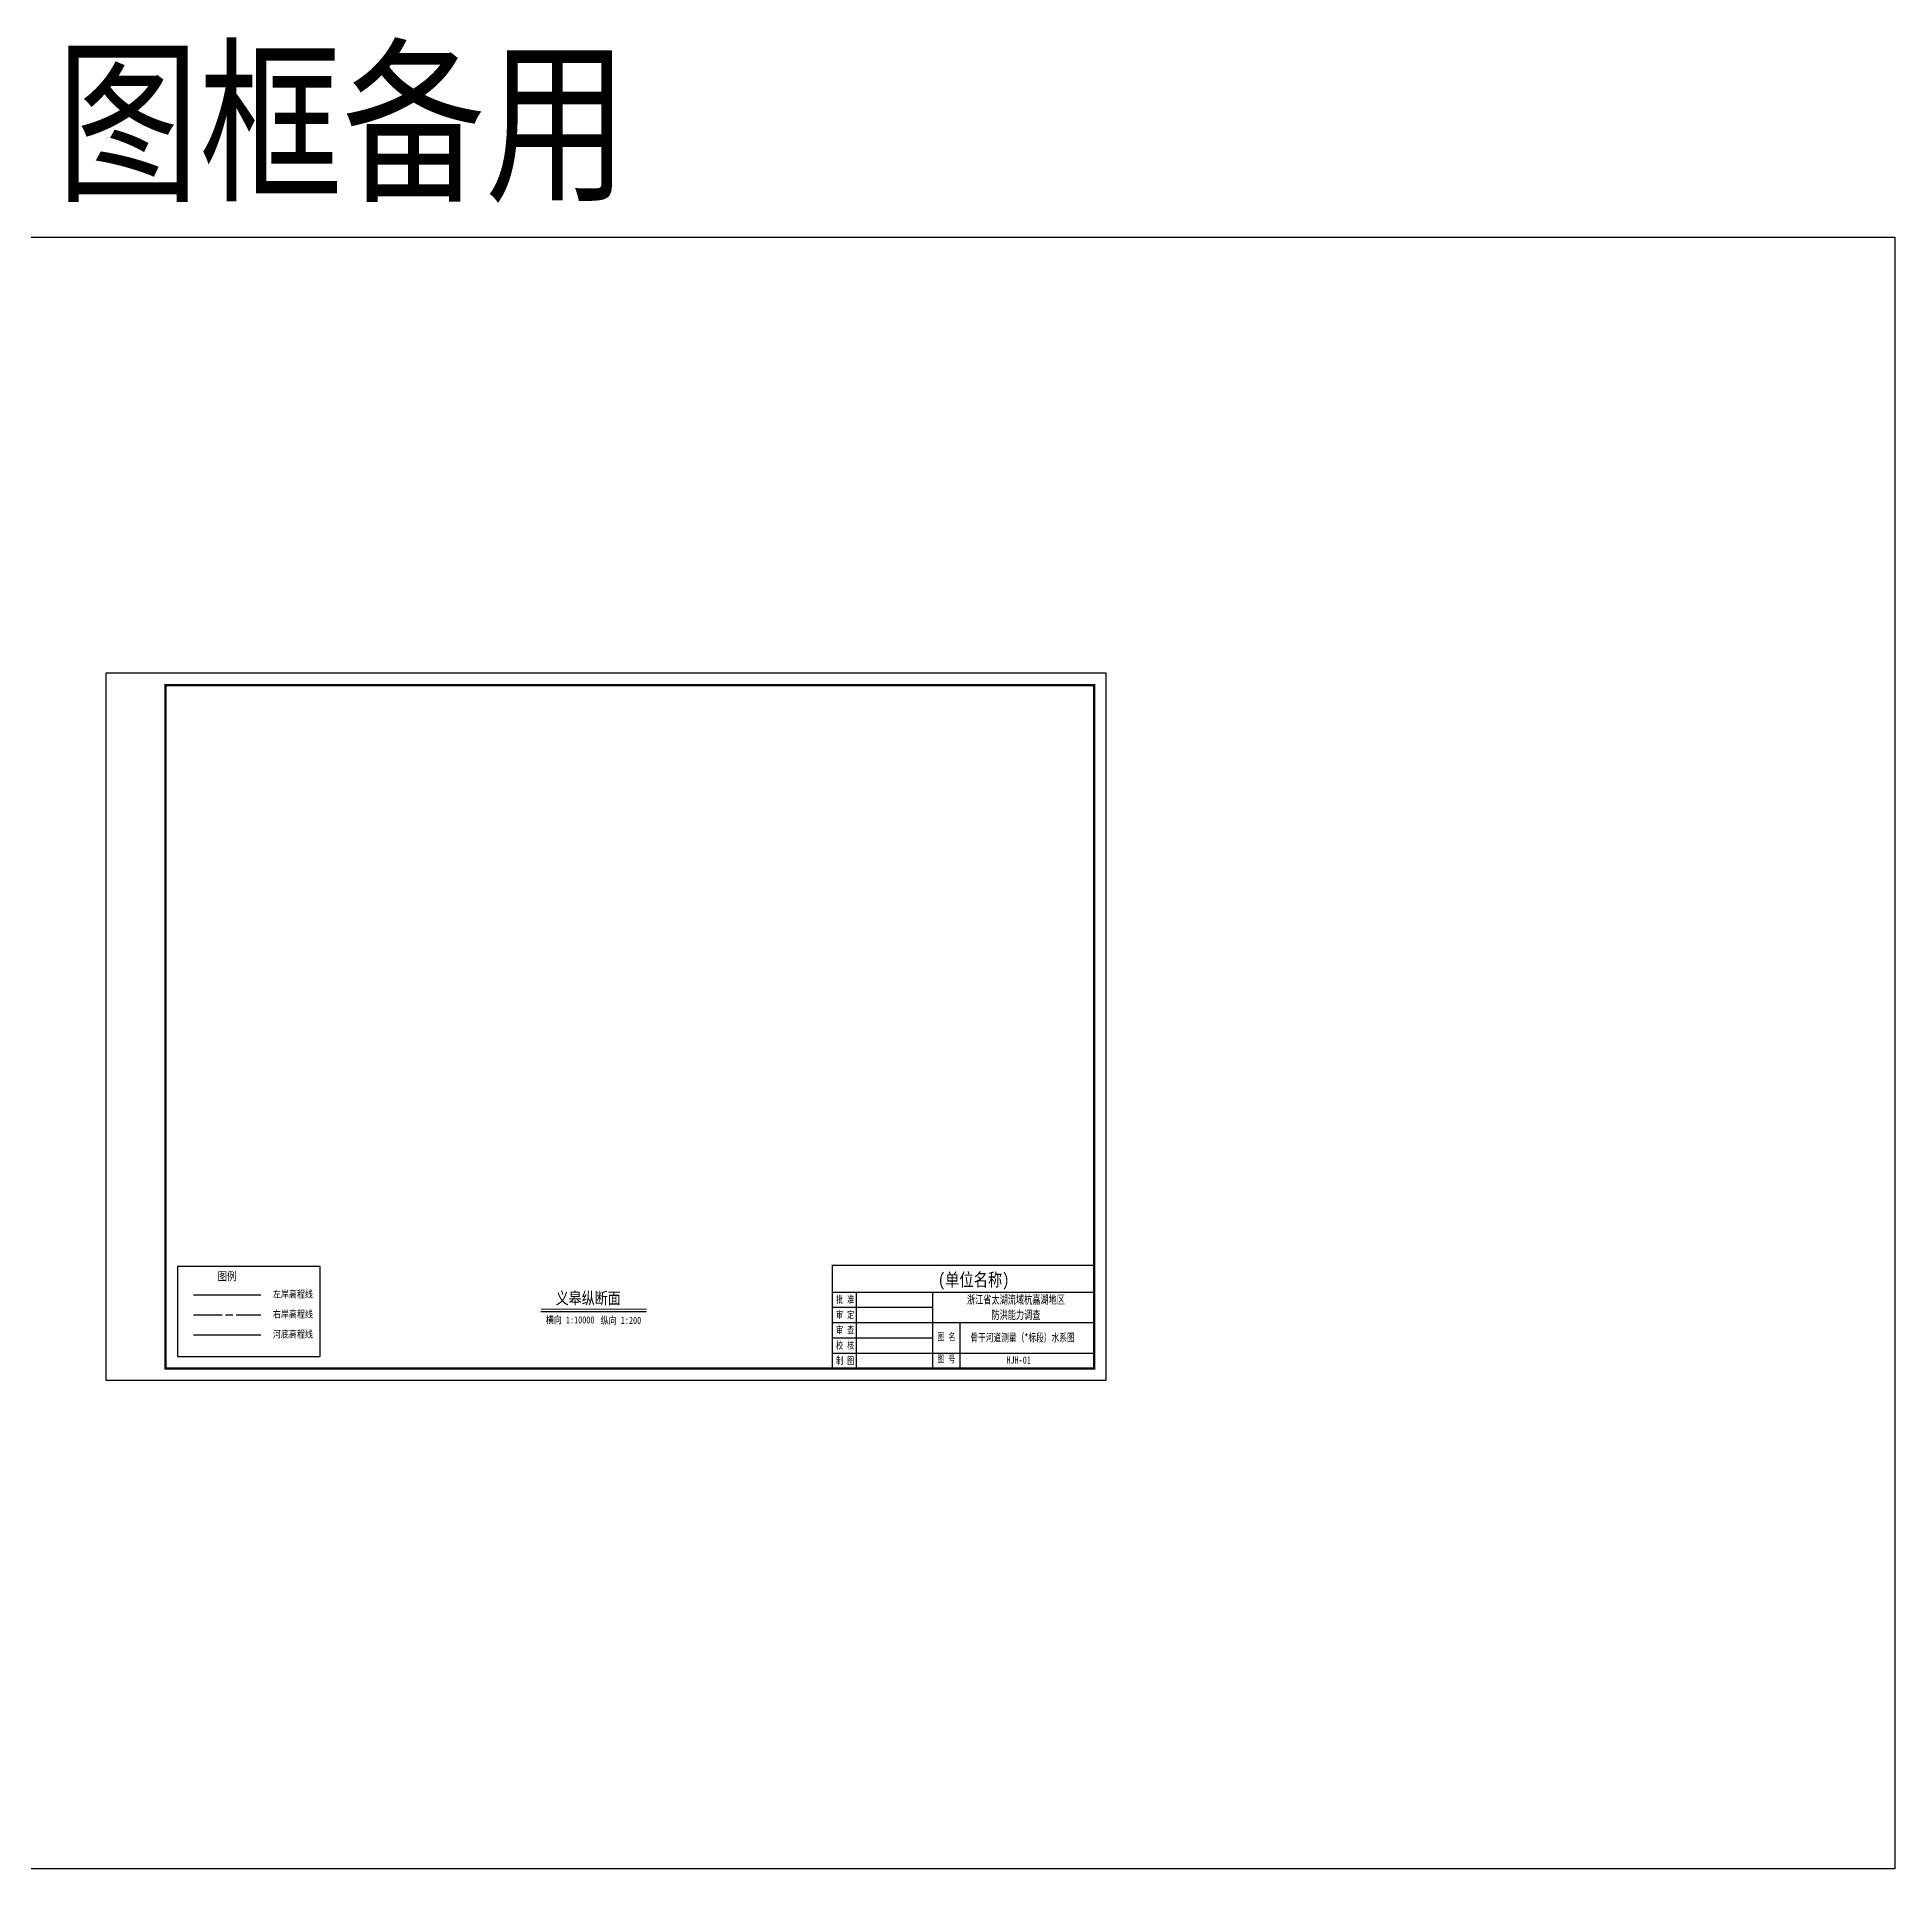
# Model space of a CAD drawing. Extents: x 529382 to 535020, y 3419646 to 3423811.
# Drawn here: x 529917 to 530697, y 3423042 to 3423811 of the extents above; entities that cross this region are included whole.
import ezdxf
from ezdxf.enums import TextEntityAlignment as Align

# ---------------------------------------------------------------- set-up
doc = ezdxf.new("R2010")
doc.units = 0
doc.header["$LTSCALE"] = 0.5
doc.linetypes.add('ACAD_ISO08W100', pattern=[36, 24, -3, 6, -3])
doc.layers.get('0').update_dxf_attribs({"linetype": 'CONTINUOUS'})
for name, color, linetype, lineweight in [('00右岸断面线', 5, 'ACAD_ISO08W100', 30), ('00河底高程', 2, 'CONTINUOUS', 30), ('xxxx', 6, 'CONTINUOUS', 30)]:
    doc.layers.add(name, color=color, linetype=linetype, lineweight=lineweight)
for name, color, linetype in [('tab', 9, 'CONTINUOUS'), ('TEXT', 7, 'CONTINUOUS'), ('zdm1', 2, 'CONTINUOUS'), ('图框', 7, 'CONTINUOUS')]:
    doc.layers.add(name, color=color, linetype=linetype)
doc.styles.add('HZ', font='fangsong_GB2312.ttf', dxfattribs={"width": 0.8})
doc.styles.add('tk2', font='fangsong_GB2312.ttf', dxfattribs={"width": 0.8})

# ---------------------------------------------------------------- blocks, each defined once
blk = doc.blocks.new('A$C0B9647FD')
at = {"lineweight": 100, "const_width": 0.5}
blk.add_lwpolyline([(0, 43.28), (-110, 43.28), (-110, 0), (0, 0), (0, 43.28)], dxfattribs=at)
at = {"layer": 'TEXT', "color": 0}
for p, q in [((-110, 32.08, 0), (0, 32.08, 0)), ((-99.92, 32.08, 0), (-99.92, 6.42, 0)), ((-67.83, 32.08, 0), (-67.83, 6.42, 0)), ((-110, 25.67, 0), (-67.83, 25.67, 0)), ((-110, 19.25, 0), (-67.83, 19.25, 0)), ((-67.83, 19.25, 0), (0, 19.25, 0)), ((-56.35, 19.25, 0), (-56.35, 0, 0)), ((-110, 12.83, 0), (-67.83, 12.83, 0)), ((-110, 6.42, 0), (0, 6.42, 0)), ((-99.92, 6.42, 0), (-99.92, 0, 0)), ((-67.83, 6.42, 0), (-67.83, 0, 0))]:
    blk.add_line(p, q, dxfattribs=at)
at = {"layer": 'TEXT', "color": 7, "ltscale": 8, "style": 'tk2'}
for tag, p, height, width in [('浙江省水利水电技术咨询中心', (-89.53, 34.51, 0), 5.5, 0.8), ('批准', (-108.38, 27.45, 0), 3, 0.7), ('审定', (-108.38, 21.04, 0), 3, 0.7), ('审 查', (-108.38, 14.62, 0), 3, 0.7), ('校 核', (-108.38, 8.2, 0), 3, 0.7), ('图名', (-65.84, 11.75, 0), 3, 0.7), ('制 图', (-108.38, 1.79, 0), 3, 0.7), ('图号', (-65.89, 2.42, 0), 3, 0.7)]:
    blk.add_attdef(tag, p, '', height=height, dxfattribs=dict(at, width=width))
at = {"layer": 'TEXT', "color": 0, "style": 'tk2', "width": 0.7}
for tag, height, p in [('浙江省太湖流域杭嘉湖地区', 3.5, (-32.86, 28.9, -206.67)), ('防洪能力调查', 3.5, (-32.86, 22.5, -206.67)), ('骨干河道测量（*标段）水系图', 3.3, (-30.1, 12.93, -206.67)), ('HJH-01', 3, (-31.74, 3.53, -206.67))]:
    blk.add_attdef(tag, text='', height=height, dxfattribs=at).set_placement(p, align=Align.MIDDLE_CENTER)
blk = doc.blocks.new('A$C72737839')
at = {"linetype": 'Continuous'}
blk.add_lwpolyline([(59.94, 0), (59.94, 37.85), (0, 37.85)], dxfattribs=at)
at = {"linetype": 'Continuous', "flags": 128}
for points in [[(0, 37.85), (0, 0)], [(0, 0), (59.94, 0)]]:
    blk.add_lwpolyline(points, dxfattribs=at)
at = {"layer": '00右岸断面线', "color": 5, "lineweight": 30}
blk.add_line((6.73, 17.55), (35.02, 17.55), dxfattribs=at)
at = {"layer": '00河底高程', "color": 2, "lineweight": 30}
blk.add_line((6.73, 9.13), (35.02, 9.13), dxfattribs=at)
at = {"layer": 'xxxx', "color": 6, "lineweight": 30}
blk.add_line((6.73, 25.97), (35.02, 25.97), dxfattribs=at)
at = {"layer": 'tab', "color": 0, "style": 'HZ', "width": 0.8}
blk.add_text('图例', height=3.5, dxfattribs=at).set_placement((20.83, 33.8), align=Align.MIDDLE)
at = {"layer": 'zdm1', "linetype": 'Continuous', "style": 'HZ', "width": 0.8}
for s, p in [('左岸高程线', (48.5, 26.33)), ('右岸高程线', (48.5, 17.91)), ('河底高程线', (48.5, 9.49))]:
    blk.add_text(s, height=3, dxfattribs=at).set_placement(p, align=Align.MIDDLE)

msp = doc.modelspace()

# ---------------------------------------------------------------- linework, layer by layer
at = {"linetype": 'Continuous'}
msp.add_lwpolyline([(529381.84, 3423727.4), (530696.82, 3423727.4), (530696.82, 3423041.99), (529381.84, 3423041.99)], close=True, dxfattribs=at)
at = {"layer": 'tab', "color": 0, "const_width": 0.5, "flags": 128}
msp.add_lwpolyline([(530128.25, 3423277.12), (530172.59, 3423277.12)], dxfattribs=at)
at = {"layer": 'tab', "color": 0, "flags": 128}
msp.add_lwpolyline([(530128.25, 3423276.12), (530172.59, 3423276.12)], dxfattribs=at)
at = {"layer": '图框', "flags": 128}
msp.add_lwpolyline([(529945.57, 3423247.22), (530365.57, 3423247.22), (530365.57, 3423544.22), (529945.57, 3423544.22)], close=True, dxfattribs=at)
at = {"layer": '图框', "const_width": 1, "flags": 128}
msp.add_lwpolyline([(529970.57, 3423252.22), (530360.57, 3423252.22), (530360.57, 3423539.22), (529970.57, 3423539.22)], close=True, dxfattribs=at)

# ---------------------------------------------------------------- block references
at = {"linetype": 'Continuous'}
msp.add_blockref('A$C72737839', (529975.57, 3423257.22), dxfattribs=at)
msp.add_blockref('A$C0B9647FD', (530360.57, 3423252.22), dxfattribs=at).add_auto_attribs({'图号': '图 号', '图名': '图 名', '批准': '批 准', '校 核': '校 核', '审 查': '审 查', '审定': '审 定', '制 图': '制 图', '浙江省水利水电技术咨询中心': '        (单位名称)', 'HJH-01': 'HJH-01', '骨干河道测量（*标段）水系图': '骨干河道测量（*标段）水系图', '浙江省太湖流域杭嘉湖地区': '浙江省太湖流域杭嘉湖地区', '防洪能力调查': '防洪能力调查'})

# ---------------------------------------------------------------- texts
at = {"layer": 'tab', "color": 0, "style": 'HZ', "width": 0.8}
for s, height, p in [('图框备用', 55, (530044.8, 3423776.66)), ('义皋纵断面', 5, (530148.09, 3423281.82))]:
    msp.add_text(s, height=height, dxfattribs=at).set_placement(p, align=Align.MIDDLE)
for s, p in [('横向 1:10000', (530130.28, 3423271.11)), ('纵向 1:200', (530153.33, 3423270.93))]:
    msp.add_text(s, height=3, dxfattribs=at).set_placement(p)

doc.saveas('drawing.dxf')
